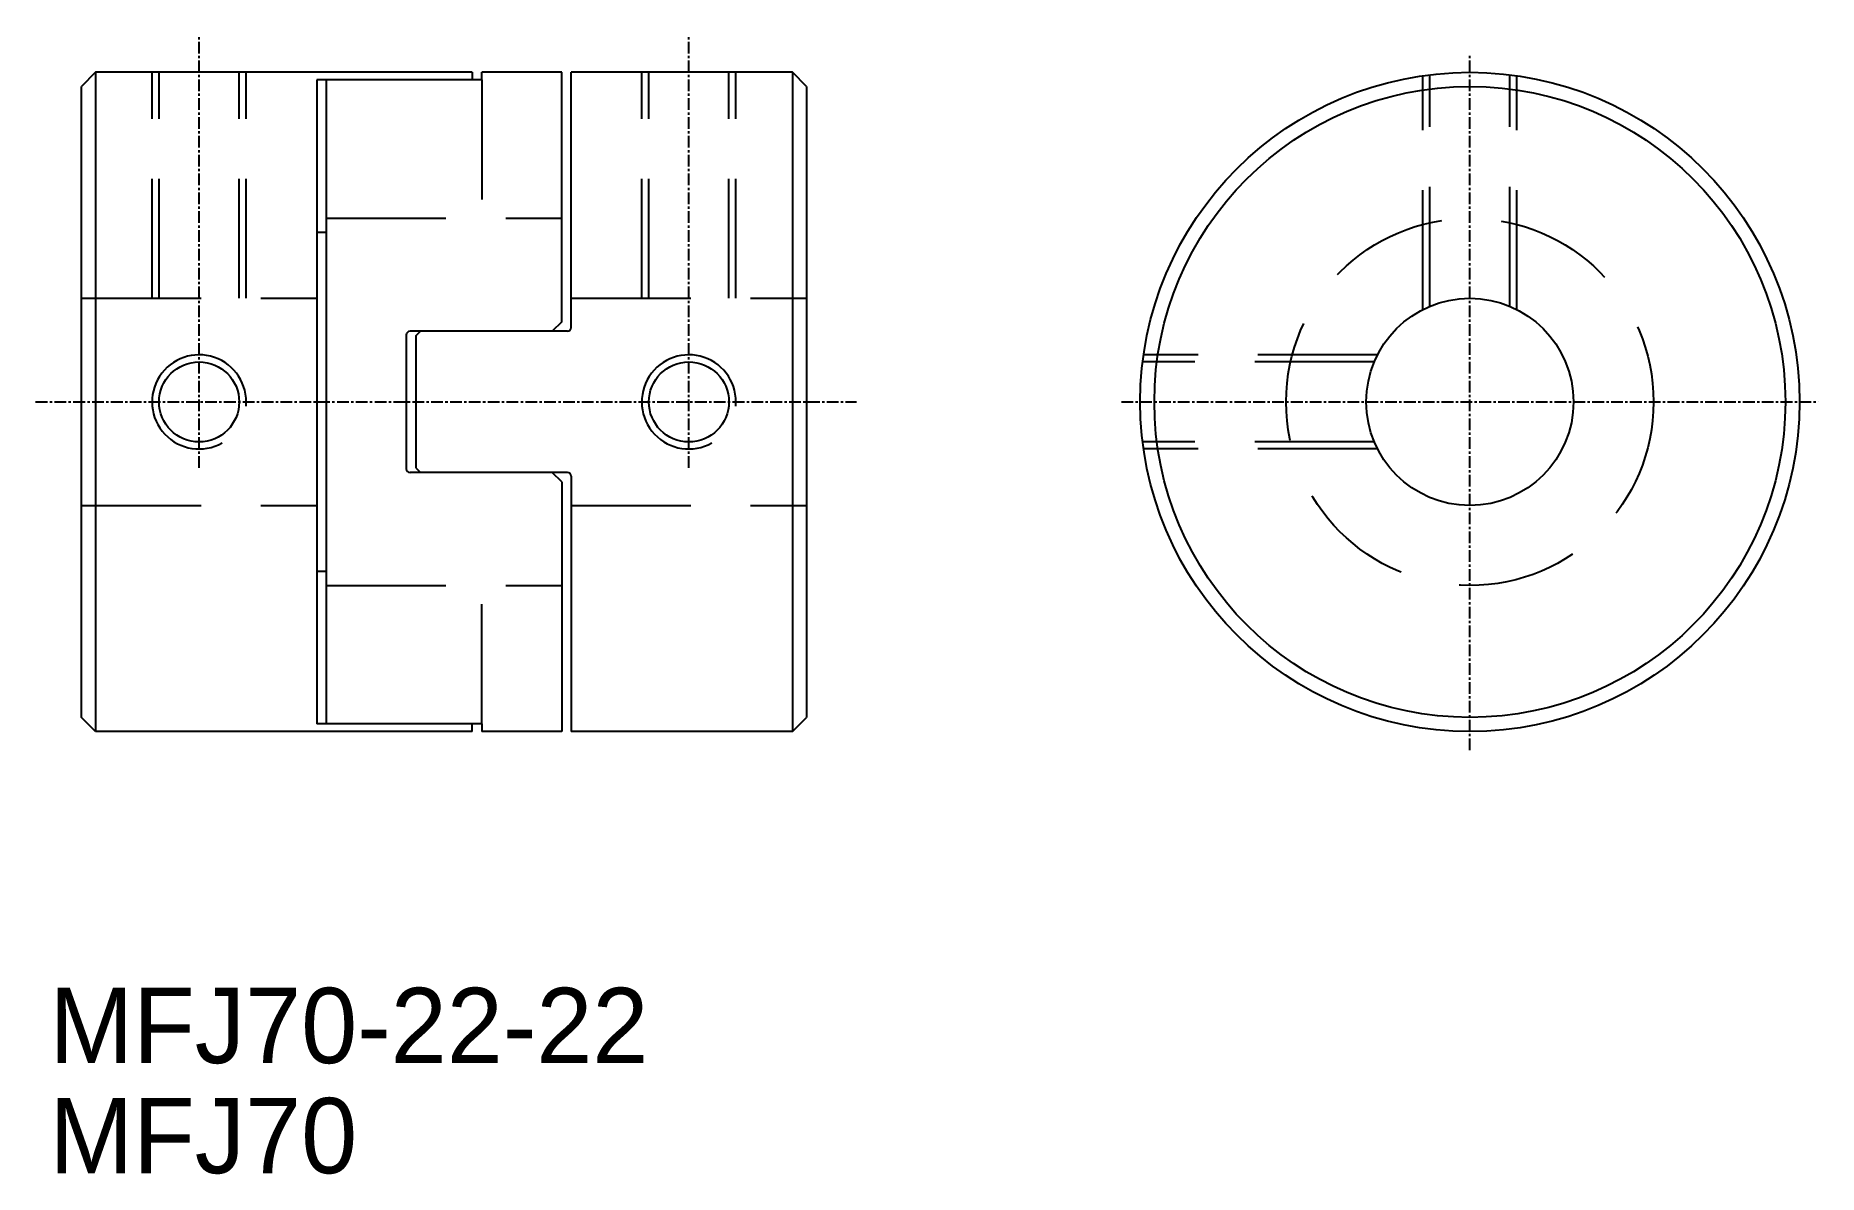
# Model space of a CAD drawing. Extents: x 102 to 291, y 93 to 214.
import ezdxf

# ---------------------------------------------------------------- set-up
doc = ezdxf.new("R2010")
doc.units = 0
doc.linetypes.add('CENTER', pattern=[2, 1.25, -0.25, 0.25, -0.25])
doc.linetypes.add('DASHED', pattern=[19.05, 12.7, -6.35])
doc.layers.get('0').update_dxf_attribs({"linetype": 'CONTINUOUS'})
doc.layers.add('CENTER', color=1, linetype='CENTER')

msp = doc.modelspace()

# ---------------------------------------------------------------- linework, layer by layer
for p, q in [((107.93, 209.86), (106.43, 208.36)), ((106.43, 141.36), (106.43, 208.36)), ((107.93, 209.86), (107.93, 139.86)), ((147.93, 209.86), (107.93, 209.86)), ((131.43, 209.05), (131.43, 140.68)), ((148.93, 209.05), (131.43, 209.05)), ((132.43, 209.05), (132.43, 140.68)), ((147.93, 209.86), (147.93, 209.05)), ((157.43, 209.86), (148.93, 209.86)), ((148.93, 209.05), (148.93, 209.86)), ((157.43, 183.36), (157.43, 209.86)), ((181.93, 209.86), (158.43, 209.86)), ((158.43, 182.76), (158.43, 209.86)), ((181.93, 209.86), (181.93, 139.86)), ((183.43, 208.36), (181.93, 209.86)), ((183.43, 208.36), (183.43, 141.36)), ((132.43, 192.86), (131.43, 192.86)), ((140.93, 181.96), (140.93, 167.76)), ((158.03, 182.36), (141.33, 182.36)), ((141.93, 181.86), (142.43, 182.36)), ((141.93, 181.86), (141.93, 167.86)), ((157.43, 183.36), (156.43, 182.36)), ((158.03, 167.36), (141.33, 167.36)), ((141.93, 167.86), (142.43, 167.36)), ((157.43, 166.36), (156.43, 167.36)), ((158.43, 166.96), (158.43, 139.86)), ((157.43, 166.36), (157.43, 139.86)), ((132.43, 156.86), (131.43, 156.86)), ((107.93, 139.86), (106.43, 141.36)), ((148.93, 140.68), (131.43, 140.68)), ((147.93, 139.86), (147.93, 140.68)), ((148.93, 140.68), (148.93, 139.86)), ((181.93, 139.86), (183.43, 141.36)), ((147.93, 139.86), (107.93, 139.86)), ((157.43, 139.86), (148.93, 139.86)), ((181.93, 139.86), (158.43, 139.86))]:
    msp.add_line(p, q)
at = {"color": 3, "linetype": 'DASHED'}
for p, q in [((113.93, 185.86), (113.93, 209.86)), ((114.68, 185.86), (114.68, 209.86)), ((123.18, 185.86), (123.18, 209.86)), ((123.93, 185.86), (123.93, 209.86)), ((148.93, 209.05), (148.93, 194.36)), ((165.93, 185.86), (165.93, 209.86)), ((166.68, 185.86), (166.68, 209.86)), ((175.18, 185.86), (175.18, 209.86)), ((175.93, 185.86), (175.93, 209.86)), ((248.85, 184.66), (248.85, 209.51)), ((249.6, 185.01), (249.6, 209.61)), ((258.1, 185.01), (258.1, 209.61)), ((258.85, 184.66), (258.85, 209.51)), ((132.43, 194.36), (157.43, 194.36)), ((106.43, 185.86), (131.43, 185.86)), ((158.43, 185.86), (183.43, 185.86)), ((244.05, 179.86), (219.21, 179.86)), ((243.71, 179.11), (219.11, 179.11)), ((243.71, 170.61), (219.11, 170.61)), ((244.05, 169.86), (219.21, 169.86)), ((106.43, 163.86), (131.43, 163.86)), ((158.43, 163.86), (183.43, 163.86)), ((132.43, 155.36), (157.43, 155.36)), ((148.93, 140.68), (148.93, 155.36))]:
    msp.add_line(p, q, dxfattribs=at)
for centre, radius in [((253.85, 174.86), 35), ((253.85, 174.86), 33.5), ((253.85, 174.86), 11), ((118.93, 174.86), 4.25), ((170.93, 174.86), 4.25)]:
    msp.add_circle(centre, radius)
msp.add_circle((253.85, 174.86), 19.5, dxfattribs=at)
for centre, start, end in [((141.33, 181.96), 90, 180), ((158.03, 182.76), 270, 0), ((141.33, 167.76), 180, 270), ((158.03, 166.96), 0, 90)]:
    msp.add_arc(centre, 0.4, start, end)
at = {"color": 3}
for centre in [(118.93, 174.86), (170.93, 174.86)]:
    msp.add_arc(centre, 5, 354.9838, 299.286, dxfattribs=at)
at = {"layer": 'CENTER', "color": 1, "linetype": 'CENTER'}
for p, q in [((118.93, 167.86), (118.93, 213.75)), ((170.93, 167.86), (170.93, 213.75)), ((253.85, 137.86), (253.85, 211.86)), ((101.57, 174.86), (188.72, 174.86)), ((216.85, 174.86), (290.85, 174.86))]:
    msp.add_line(p, q, dxfattribs=at)

# ---------------------------------------------------------------- texts
for s, p in [('MFJ70-22-22', (103.02, 104.64)), ('MFJ70', (103.02, 92.95))]:
    msp.add_text(s, height=8).set_placement(p)

doc.saveas('drawing.dxf')
